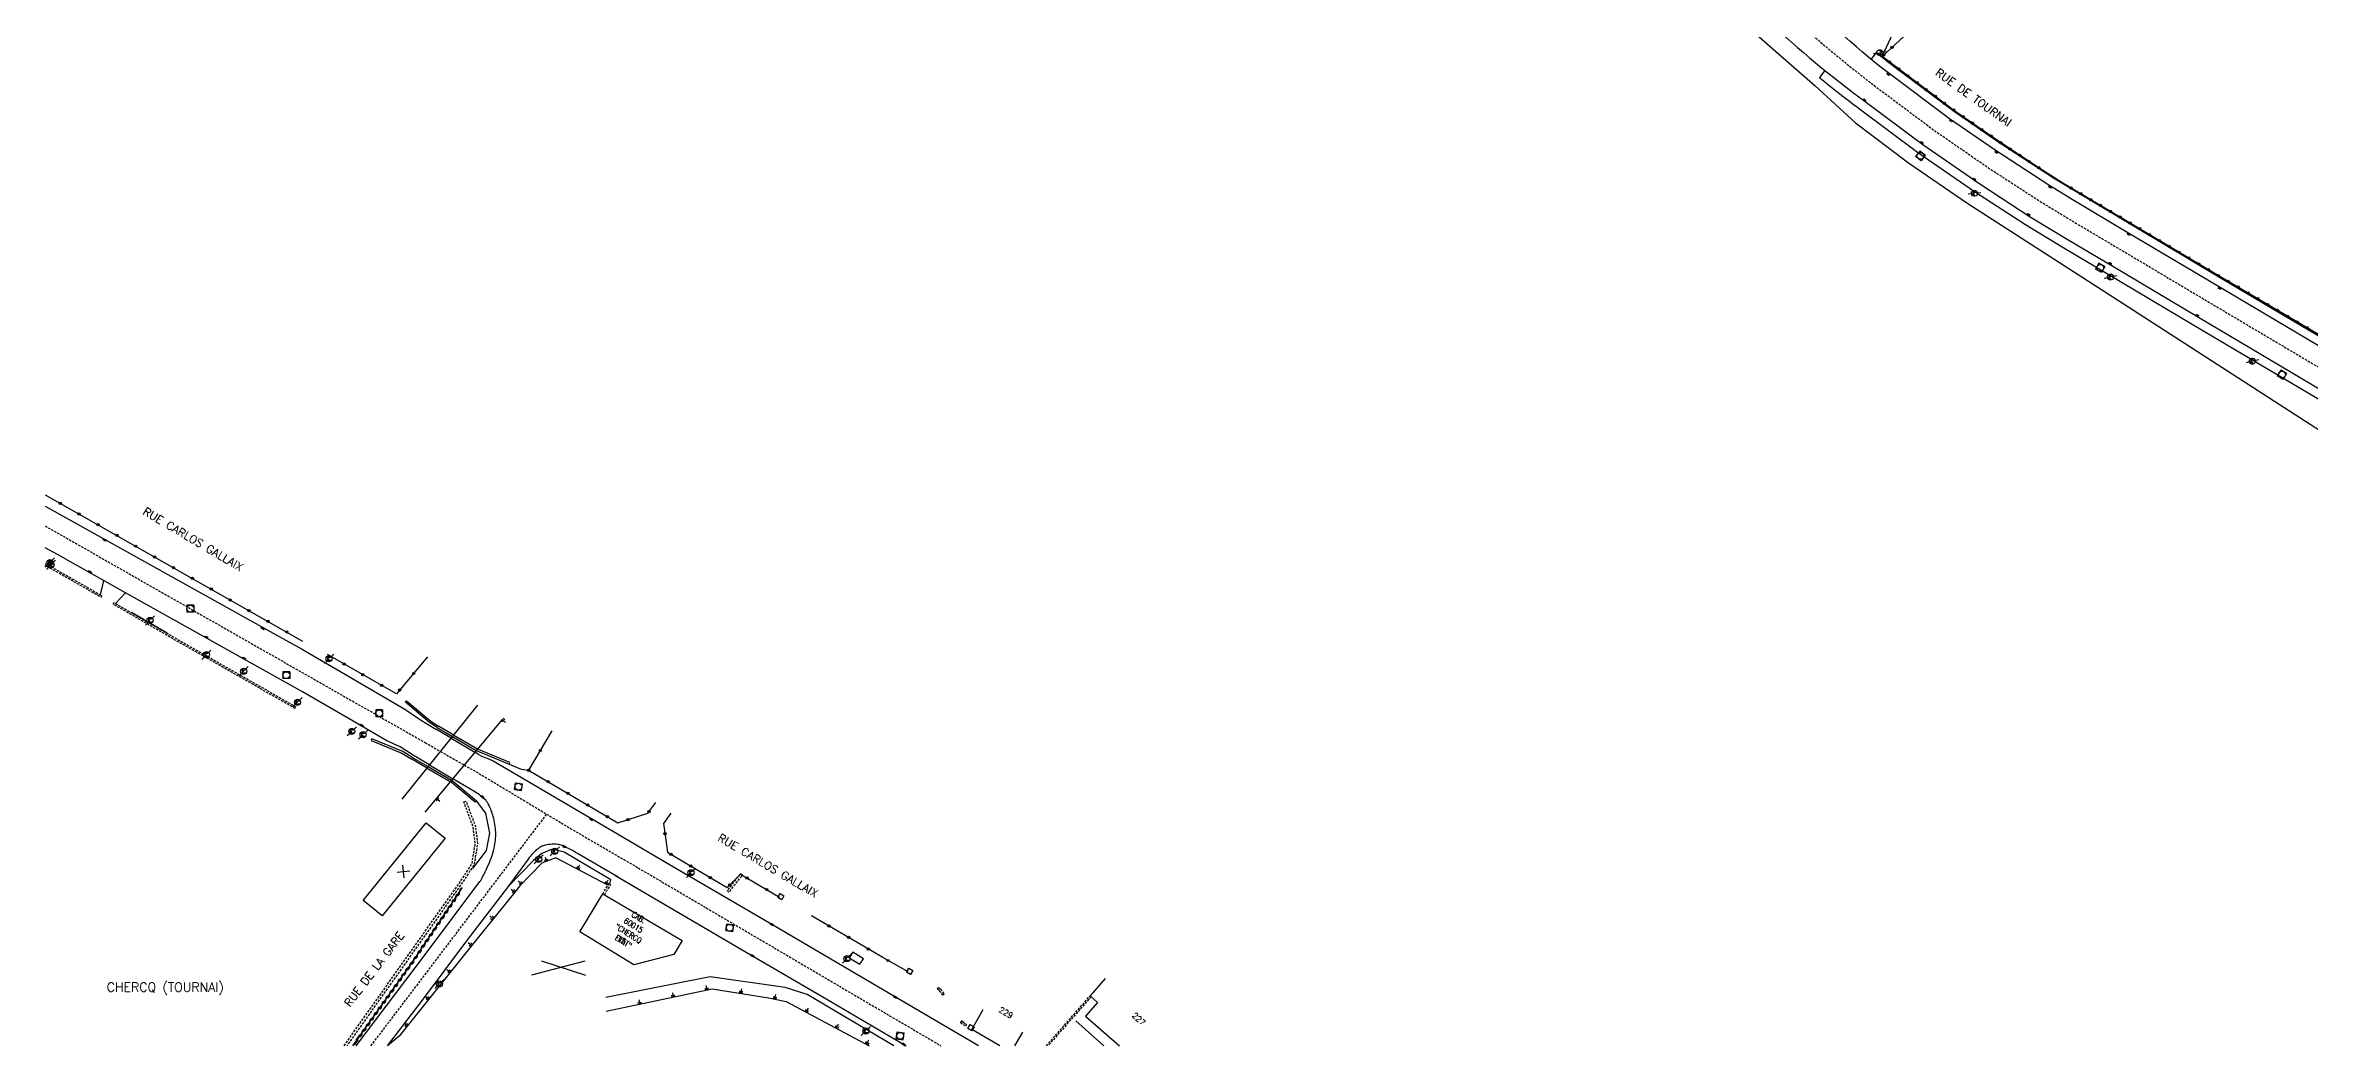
# Model space of a CAD drawing. Header units: millimetres. Extents: x 82000 to 83000, y 142999 to 144000.
# Drawn here: x 82000 to 82495.2, y 143000 to 143218.8 of the extents above; entities that cross this region are included whole.
import ezdxf
from ezdxf.enums import TextEntityAlignment as Align

# ---------------------------------------------------------------- set-up
doc = ezdxf.new("R2010")
doc.units = ezdxf.units.MM
doc.linetypes.add('DASHED', pattern=[0.75, 0.5, -0.25])
doc.layers.get('0').update_dxf_attribs({"linetype": 'CONTINUOUS'})
for name, color, linetype in [('W0001', 6, 'DASHED'), ('W0008', 7, 'CONTINUOUS'), ('W0100', 7, 'CONTINUOUS'), ('W0112', 1, 'DASHED'), ('W0120', 7, 'CONTINUOUS'), ('W0211', 2, 'CONTINUOUS'), ('W0310', 3, 'CONTINUOUS'), ('W0322', 7, 'CONTINUOUS'), ('W0330', 7, 'CONTINUOUS'), ('W0334', 7, 'CONTINUOUS'), ('W0400', 7, 'CONTINUOUS'), ('W0420', 7, 'CONTINUOUS'), ('W0471', 7, 'CONTINUOUS'), ('W0980', 7, 'CONTINUOUS'), ('W0984', 7, 'CONTINUOUS'), ('W0989', 7, 'CONTINUOUS'), ('W0991', 7, 'CONTINUOUS')]:
    doc.layers.add(name, color=color, linetype=linetype)
doc.styles.get("Standard").update_dxf_attribs({"font": 'romans.shx', "width": 0.85})

# ---------------------------------------------------------------- blocks, each defined once
blk = doc.blocks.new('T400')
for p, q in [((-0.15, 0.3), (0.15, 0.3)), ((-0.15, -0.25), (-0.15, 0.3)), ((-0.15, 0.15), (0.15, 0.15)), ((-0.15, 0), (0.15, 0)), ((0.15, 0.3), (0.15, -0.25)), ((-0.15, -0.15), (0.15, -0.15)), ((-0.15, -0.25), (-0.15, -0.3)), ((-0.15, -0.3), (0.15, -0.3)), ((0.15, -0.3), (0.15, -0.25))]:
    blk.add_line(p, q)
blk = doc.blocks.new('T420')
for p, q in [((0.75, 0.75), (-0.75, 0.75)), ((-0.75, 0.75), (-0.75, -0.75)), ((0.75, 0.75), (0.75, -0.75)), ((0.75, -0.75), (-0.75, -0.75))]:
    blk.add_line(p, q)
blk.add_ellipse((0, 0), major_axis=(-0.53, 0.53), ratio=1, start_param=3.926991, end_param=10.210176)
blk = doc.blocks.new('T471')
for p, q in [((-0.333334, 0.333334), (-0.333334, -0.333334)), ((-0.333334, 0.333334), (0.333334, 0.333334)), ((-0.333334, 0), (0, 0)), ((0.500001, 0.500001), (1.000002, 1.000002)), ((-0.500001, -0.500001), (-1.000002, -1.000002)), ((-0.333334, -0.333334), (0.333334, -0.333334))]:
    blk.add_line(p, q)
blk.add_ellipse((0, 0), major_axis=(0.471405, 0.471405), ratio=1, start_param=5.4977871438, end_param=11.780972451)
blk = doc.blocks.new('t322o')
at = {"color": 0, "linetype": 'Continuous'}
for radius in [0.25, 0.15]:
    blk.add_circle((0, 0), radius, dxfattribs=at)
blk = doc.blocks.new('t112o')
at = {"color": 0, "linetype": 'Continuous'}
for p, q in [((-0.5, 0.5), (0.5, 0.5)), ((-0.5, -0.5), (-0.5, 0.5)), ((0.5, 0.5), (0.5, -0.5)), ((0.5, -0.5), (-0.5, -0.5))]:
    blk.add_line(p, q, dxfattribs=at)
blk = doc.blocks.new('t211o')
at = {"color": 0, "linetype": 'Continuous'}
for p, q in [((-0.29, 0.5), (-0.29, 0)), ((0, 1), (0, 0)), ((0.29, 0.5), (0.29, 0))]:
    blk.add_line(p, q, dxfattribs=at)
blk = doc.blocks.new('t991o')
at = {"color": 0, "linetype": 'Continuous'}
for p, q in [((-1, 1), (1, -1)), ((-1, -1), (1, 1))]:
    blk.add_line(p, q, dxfattribs=at)
blk = doc.blocks.new('t310o')
at = {"color": 0, "linetype": 'Continuous'}
for centre, start, end in [((-0.5, 0.38), 216.8699, 323.1304), ((0.5, -0.37), 36.8699, 143.1303)]:
    blk.add_arc(centre, 0.625, start, end, dxfattribs=at)

msp = doc.modelspace()

# ---------------------------------------------------------------- linework, layer by layer
at = {"layer": 'W0001', "flags": 128}
msp.add_lwpolyline([(82255.94, 143353.69), (82276.17, 143334.18), (82286.6, 143323.16), (82291.43, 143318.02, 0.016263), (82294.17, 143315.6, 0.051834), (82301.5, 143310.27, 0.018295), (82306.36, 143307.71), (82330.37, 143296.9, -0.041132), (82336.57, 143293.53, -0.123645), (82340.11, 143289.5), (82341.47, 143286.93), (82341.47, 143286.93, 0.040018), (82355.34, 143256.72, 0.002658), (82356.07, 143255.31, 0.064523), (82370.69, 143236.03, 0.038795), (82400.31, 143209.75), (82412.89, 143200.35), (82425.21, 143191.83), (82436.17, 143184.72), (82444.14, 143179.86), (82454.17, 143173.93), (82472.87, 143162.79), (82515.76, 143137.36), (82533.05, 143127.09, -0.011174), (82563.49, 143108.14, -0.006666), (82575.67, 143099.95, -0.017197), (82604.36, 143078.88, -0.01303), (82631.07, 143056.55), (82640.6, 143048.31), (82658.81, 143032.54), (82677.77, 143016.13), (82696.39, 143000)], format="xyb", dxfattribs=at)
for points in [[(82000, 143113.67), (82000.8, 143113.24), (82083.05, 143066.32)], [(82083.05, 143066.32), (82086.43, 143064.37)], [(82086.43, 143064.37), (82091.59, 143061.41)], [(82091.59, 143061.41), (82095.81, 143058.98), (82114.45, 143047.75), (82130.31, 143038.52), (82176.05, 143011.61), (82195.85, 143000)], [(82071.22, 143000), (82075.49, 143005.59), (82109.65, 143050.64)]]:
    msp.add_lwpolyline(points, dxfattribs=at)
at = {"layer": 'W0008'}
for points in [[(82517.82, 143140.81), (82475.21, 143166.04), (82455.39, 143177.85), (82443.56, 143184.89), (82438.13, 143188.23), (82426.35, 143195.89), (82416.36, 143202.78), (82402.87, 143212.87, -0.041537), (82381.88, 143232.23)], [(82376.77, 143224.08, 0.027267), (82397.92, 143206.54), (82410.55, 143197.1), (82422.99, 143188.51), (82434.04, 143181.33), (82442.08, 143176.43), (82452.13, 143170.49), (82470.82, 143159.35), (82513.71, 143133.93)], [(82204.04, 143000), (82186.8, 143010.11), (82159.76, 143025.98), (82136.98, 143039.27), (82122.64, 143047.71), (82097.92, 143062.26), (82097.19, 143062.58, 0.004982), (82096.81, 143062.75, 0.00622), (82095.6, 143063.22, -0.031623), (82095.37, 143063.33, -0.021334), (82094.99, 143063.55, 0.01118), (82094.28, 143064), (82093.92, 143064.21)]]:
    msp.add_lwpolyline(points, format="xyb", dxfattribs=at)
at = {"layer": 'W0008', "flags": 128}
for points in [[(82000, 143118.06), (82050.46, 143089.87), (82055.99, 143086.81), (82066.17, 143080.94), (82078.64, 143073.61), (82082.02, 143071.27), (82085.4, 143069.22)], [(82080.69, 143063.4), (82077.57, 143065.35), (82074.67, 143066.66), (82066.46, 143071.5), (82056.24, 143077.42), (82017.56, 143099.05), (82002.66, 143107.43), (82000, 143108.91)], [(82012.05, 143098.65), (82012.78, 143101.74)], [(82017.56, 143099.05), (82015.38, 143096.75)], [(82088.75, 143067.25), (82093.92, 143064.21)], [(82084.03, 143061.41), (82080.69, 143063.4)], [(82084.03, 143061.41), (82089.08, 143058.41)], [(82225.31, 143005.41), (82231.5, 143000)]]:
    msp.add_lwpolyline(points, dxfattribs=at)
at = {"layer": 'W0008'}
for points in [[(82088.75, 143067.25), (82085.4, 143069.22)], [(82124.57, 143037.29), (82152.39, 143020.98), (82172.11, 143009.43), (82188.21, 143000)]]:
    msp.add_lwpolyline(points, dxfattribs=at)
at = {"layer": 'W0008', "flags": 128}
for points in [[(82067.97, 143000), (82083.17, 143020.01), (82095.04, 143035.89, 0.04025), (82095.39, 143036.44, 0.009339), (82096.64, 143038.96, 0.052288), (82098.14, 143043.21, 0.067086), (82098.49, 143046.72, 0.031819), (82098.33, 143048.38, 0.029397), (82097.94, 143050.14, 0.038885), (82097, 143052.67, 0.086611), (82096.3, 143053.68, 0.030596), (82095.19, 143054.67, 0.033155), (82094.05, 143055.45), (82089.08, 143058.41)], [(82125.27, 143036.87), (82116.38, 143042.06, 0.014472), (82114.69, 143042.98, 0.014975), (82113.01, 143043.77, 0.075472), (82112.07, 143044.02, 0.045458), (82110.47, 143044.05, 0.06427), (82108.89, 143043.73, 0.086656), (82107.84, 143043.15, 0.031685), (82106.6, 143042.02, 0.034338), (82105.6, 143040.83), (82101.18, 143034.8), (82092.12, 143022.96), (82082.61, 143010.24), (82074.76, 143000)]]:
    msp.add_lwpolyline(points, format="xyb", dxfattribs=at)
at = {"layer": 'W0100', "flags": 128}
for points in [[(82026.62, 143090.26), (82018.86, 143094.76)], [(82128.73, 143017.73), (82116.86, 143024.94), (82121.88, 143033.21), (82139.23, 143022.99), (82137.44, 143019.97), (82128.73, 143017.73)], [(82208.74, 143000), (82202.58, 143003.56), (82205.05, 143007.9)], [(82213.65, 143002.95), (82211.93, 143000)]]:
    msp.add_lwpolyline(points, dxfattribs=at)
for points in [[(82083.3, 143048.76), (82087.46, 143045.43), (82073.67, 143028.42), (82069.79, 143031.57), (82069.54, 143031.78)], [(82175.81, 143019.21), (82178.14, 143017.81), (82178.88, 143019.04), (82176.56, 143020.44)]]:
    msp.add_lwpolyline(points, close=True, dxfattribs=at)
at = {"layer": 'W0100'}
msp.add_lwpolyline([(82231.75, 143014.68), (82228.46, 143010.92), (82230.1, 143009.48), (82227.47, 143006.47), (82234.86, 143000)], dxfattribs=at)
at = {"layer": 'W0112', "flags": 128}
for points in [[(82000, 143105.51), (82000.19, 143105.4), (82012.38, 143098.45), (82012.18, 143098.11), (82000, 143105.05)], [(82065.33, 143000), (82090.88, 143036.08), (82093.32, 143039.82), (82094, 143044.26), (82093.56, 143047.86), (82091.53, 143053.32)], [(82091.53, 143053.32), (82092, 143053.5), (82094.05, 143047.98), (82094.5, 143044.25), (82093.79, 143039.64), (82091.29, 143035.8), (82065.95, 143000)], [(82121.9, 143033.2), (82123.27, 143035.52), (82123.61, 143035.32), (82122.25, 143032.99)], [(82218.91, 143000), (82228.46, 143010.92)], [(82228.68, 143010.72), (82219.3, 143000)]]:
    msp.add_lwpolyline(points, dxfattribs=at)
for points in [[(82014.87, 143096.57), (82015.07, 143096.91), (82027.88, 143089.49), (82054.77, 143074.15), (82054.57, 143073.8), (82027.68, 143089.15)], [(82149.09, 143033.92), (82149.52, 143033.6), (82152.44, 143037.3), (82152.01, 143037.63)]]:
    msp.add_lwpolyline(points, close=True, dxfattribs=at)
at = {"layer": 'W0112'}
for points in [[(82195.3, 143012.73), (82195.8, 143012.44), (82196.59, 143011.27), (82196.26, 143011.05), (82195.52, 143012.14), (82195.1, 143012.38)], [(82200.46, 143005.44), (82200.69, 143005.11), (82201.41, 143004.7), (82201.21, 143004.35), (82200.41, 143004.81), (82200.13, 143005.22)]]:
    msp.add_lwpolyline(points, close=True, dxfattribs=at)
at = {"layer": 'W0120', "flags": 128}
for points in [[(82078.01, 143053.96), (82094.6, 143074.47)], [(82085.7, 143069.6), (82084.03, 143070.67), (82078.76, 143075.17), (82079.02, 143075.47), (82084.27, 143070.99), (82085.95, 143069.91)], [(82099.89, 143071.37), (82082.98, 143051.09)], [(82080.37, 143063.01), (82078.18, 143064.38), (82071.42, 143067.14), (82071.27, 143066.77), (82077.99, 143064.02), (82080.12, 143062.7)], [(82089.06, 143067.63), (82094.25, 143064.6)], [(82089.32, 143067.94), (82094.51, 143064.91)], [(82083.49, 143060.74), (82088.56, 143057.78)], [(82083.74, 143061.05), (82088.82, 143058.1)]]:
    msp.add_lwpolyline(points, dxfattribs=at)
at = {"layer": 'W0120'}
for points in [[(82085.7, 143069.6), (82089.06, 143067.63)], [(82089.32, 143067.94), (82085.95, 143069.91)], [(82094.25, 143064.6), (82094.57, 143064.41), (82101.41, 143061.6), (82101.57, 143061.97), (82094.75, 143064.77), (82094.51, 143064.91)], [(82083.49, 143060.74), (82080.12, 143062.7)], [(82080.37, 143063.01), (82083.74, 143061.05)], [(82088.82, 143058.1), (82088.97, 143058.01), (82094.27, 143053.57), (82094.02, 143053.26), (82088.74, 143057.68), (82088.56, 143057.78)]]:
    msp.add_lwpolyline(points, dxfattribs=at)
at = {"layer": 'W0211'}
for points in [[(82401.64, 143216.37), (82404, 143221.39), (82395.04, 143250.19), (82393.02, 143254.85)], [(82123.03, 143035.11), (82111.66, 143041.1), (82108.59, 143039.96), (82103.78, 143034.97), (82102.67, 143033.6), (82093.42, 143022.17), (82077.39, 143002.1), (82074.86, 143000)], [(82185.58, 143000), (82166.62, 143011.17), (82161.8, 143012.76), (82145.35, 143015.05), (82122.57, 143010.57)], [(82122.64, 143007.53), (82145.85, 143012.42), (82158.11, 143010.5), (82161.99, 143009.66), (82180.17, 143000)]]:
    msp.add_lwpolyline(points, dxfattribs=at)
at = {"layer": 'W0211', "flags": 128}
for points in [[(82101.41, 143061.6), (82104.06, 143060.48), (82105.69, 143060.27)], [(82093.49, 143038.78), (82096.48, 143042.73), (82097.2, 143046.51), (82096.31, 143050.87), (82094.27, 143053.57)], [(82123.44, 143035.42), (82123.7, 143036.28), (82113.44, 143042.36), (82110.87, 143043.02), (82108.57, 143042.05), (82106.76, 143040.5), (82101.18, 143034.8)]]:
    msp.add_lwpolyline(points, dxfattribs=at)
at = {"layer": 'W0310'}
msp.add_lwpolyline([(82067.28, 143000), (82080.44, 143018.48), (82091.24, 143034.58)], dxfattribs=at)
at = {"layer": 'W0322'}
for points in [[(82435.89, 143192.04), (82427.1, 143197.85), (82417.54, 143204.46), (82401.64, 143216.37), (82406.49, 143220.83), (82401.44, 143244.17), (82401.74, 143257.8)], [(82543.26, 143129.25), (82541.39, 143128.7), (82520.88, 143142.34), (82508.85, 143149.59), (82508.35, 143148.91), (82474.26, 143169.01), (82441.14, 143188.71)], [(82110.77, 143068.88), (82105.69, 143060.27), (82125.23, 143048.73), (82131.74, 143050.84), (82133.48, 143053.17)], [(82136.78, 143050.86), (82135.19, 143048.61), (82136.04, 143042.36), (82149.09, 143034.63), (82151.99, 143037.55), (82160.52, 143032.52)], [(82188.65, 143016.17), (82183.17, 143019.28), (82167.54, 143028.43)]]:
    msp.add_lwpolyline(points, dxfattribs=at)
at = {"layer": 'W0322', "flags": 128}
for points in [[(82000, 143120.51), (82056.26, 143088.53)], [(82083.59, 143085.05), (82076.78, 143077), (82061.72, 143085.55)]]:
    msp.add_lwpolyline(points, dxfattribs=at)
at = {"layer": 'W0330'}
msp.add_lwpolyline([(82360.42, 143235.59), (82373.08, 143222.14), (82386.99, 143209.99), (82395.8, 143201.9), (82407.41, 143193.12), (82420.43, 143184.21), (82449.86, 143165.28), (82505.5, 143129.34)], dxfattribs=at)
at = {"layer": 'W0334'}
for points in [[(82389.15, 143213.35), (82387.94, 143211.76, 0.010949), (82396.73, 143204.94), (82409.39, 143195.48), (82421.88, 143186.85), (82432.98, 143179.64), (82441.05, 143174.72), (82451.11, 143168.77), (82469.81, 143157.64), (82512.69, 143132.21), (82529.99, 143121.93, -0.011176), (82560.21, 143103.13, -0.006675), (82572.28, 143095.01, -0.017203), (82600.64, 143074.18, -0.013038), (82627.13, 143052.04), (82636.68, 143043.78), (82654.88, 143028.01), (82673.85, 143011.59), (82687.24, 143000)], [(82399.26, 143215.76), (82400.44, 143217.27, 0.006758), (82404.03, 143214.4), (82417.48, 143204.34), (82427.42, 143197.48), (82439.15, 143189.85), (82444.56, 143186.53), (82456.38, 143179.5), (82476.19, 143167.69), (82518.8, 143142.46), (82525.33, 143138.59, -0.017949)]]:
    msp.add_lwpolyline(points, format="xyb", dxfattribs=at)
msp.add_lwpolyline([(82441.14, 143188.71), (82435.89, 143192.04)], dxfattribs=at)
at = {"layer": 'W0984', "flags": 128}
for points in [[(82106.42, 143015.5), (82118.05, 143018.56)], [(82108.47, 143018.56), (82118.1, 143015.45)]]:
    msp.add_lwpolyline(points, dxfattribs=at)

# ---------------------------------------------------------------- block references
at = {"layer": 'W0112'}
for p, rotation in [((82160.85, 143032.62), 330.7439822414954), ((82188.99, 143016.27), 331.2426766758092), ((82202.41, 143003.94), 330.0705571182445)]:
    msp.add_blockref('t112o', p, dxfattribs=dict(at, rotation=rotation))
at = {"layer": 'W0211'}
for p, rotation in [((82099.89, 143071.37), 230.1726703658974), ((82085.48, 143054.09), 230.1726703658974), ((82109.63, 143040.34), 20.38486195632712), ((82116.38, 143038.62), 332.2371797253641), ((82104.15, 143035.36), 45.99532985595264), ((82122.57, 143035.36), 332.2371797249455), ((82102.67, 143033.6), 51.04107802196081), ((82097.96, 143027.77), 51.04107802180583), ((82093.24, 143021.94), 51.36844577686788), ((82088.56, 143016.08), 51.36844577697912), ((82083.88, 143010.22), 51.36844577714309), ((82129.98, 143009.08), 11.9091827840384), ((82137.32, 143010.62), 11.90918278421296), ((82144.65, 143012.17), 11.90918278396966), ((82152.05, 143011.45), 351.062325984499), ((82159.45, 143010.21), 347.7787802964583), ((82079.2, 143004.36), 51.36844577733082), ((82166.31, 143007.36), 332.0268464722063), ((82172.94, 143003.84), 332.0268464720077), ((82179.56, 143000.32), 332.0268464720434)]:
    msp.add_blockref('t211o', p, dxfattribs=dict(at, rotation=rotation))
at = {"layer": 'W0310'}
for p, rotation in [((82088.08, 143029.86), 56.14368052187699), ((82088.91, 143031.11), 56.14368052187699), ((82089.75, 143032.35), 56.14368052187699), ((82090.58, 143033.6), 56.14368052187699), ((82084.73, 143024.88), 56.14368052187699), ((82085.57, 143026.13), 56.14368052187699), ((82086.41, 143027.37), 56.14368052187699), ((82087.24, 143028.62), 56.14368052187699), ((82081.39, 143019.9), 56.14368052187699), ((82082.23, 143021.14), 56.14368052187699), ((82083.06, 143022.39), 56.14368052187699), ((82083.9, 143023.63), 56.14368052187699), ((82077.95, 143014.98), 54.53927094426403), ((82078.82, 143016.21), 54.53927094426403), ((82079.69, 143017.43), 54.53927094426403), ((82080.56, 143018.65), 56.14368052187699), ((82073.6, 143008.87), 54.53927094426403), ((82074.47, 143010.1), 54.53927094426403), ((82075.34, 143011.32), 54.53927094426403), ((82076.21, 143012.54), 54.53927094426403), ((82077.08, 143013.76), 54.53927094426403), ((82070.12, 143003.99), 54.53927094426403), ((82070.99, 143005.21), 54.53927094426403), ((82071.86, 143006.43), 54.53927094426403), ((82072.73, 143007.65), 54.53927094426403), ((82068.03, 143001.06), 54.53927094426403), ((82068.38, 143001.54), 54.53927094426403), ((82069.25, 143002.77), 54.53927094426403)]:
    msp.add_blockref('t310o', p, dxfattribs=dict(at, rotation=rotation))
at = {"layer": 'W0322'}
for p, rotation in [((82403.83, 143218.39), 42.59369805975778), ((82401.99, 143216.69), 42.59369805975778), ((82403.26, 143215.16), 143.1440031550336), ((82405.26, 143213.66), 143.1440031550336), ((82407.26, 143212.16), 143.1440031550336), ((82409.26, 143210.66), 143.1440031550336), ((82411.26, 143209.16), 143.1440031550336), ((82413.27, 143207.66), 143.1440031550336), ((82415.27, 143206.16), 143.1440031550336), ((82417.27, 143204.66), 143.1440031550336), ((82419.32, 143203.23), 145.3699000732966), ((82421.37, 143201.81), 145.3699000732966), ((82423.43, 143200.39), 145.3699000732966), ((82425.49, 143198.97), 145.3699000732966), ((82427.55, 143197.56), 146.5446701766776), ((82429.64, 143196.18), 146.5446701766776), ((82431.72, 143194.8), 146.5446701766776), ((82433.81, 143193.42), 146.5446701766776), ((82435.89, 143192.04), 146.5446701766776), ((82442.94, 143187.65), 149.2476353905406), ((82445.08, 143186.37), 149.2476353905406), ((82447.23, 143185.09), 149.2476353905406), ((82449.38, 143183.81), 149.2476353905406), ((82451.53, 143182.53), 149.2476353905406), ((82453.68, 143181.25), 149.2476353905406), ((82455.83, 143179.98), 149.2476353905406), ((82457.97, 143178.7), 149.2476353905406), ((82460.12, 143177.42), 149.2476353905406), ((82462.27, 143176.14), 149.2476353905406), ((82464.42, 143174.86), 149.2476353905406), ((82466.57, 143173.58), 149.2476353905406), ((82468.72, 143172.31), 149.2476353905406), ((82470.87, 143171.03), 149.2476353905406), ((82473.01, 143169.75), 149.2476353905406), ((82475.16, 143168.47), 149.4817815341056), ((82477.32, 143167.2), 149.4817815341056), ((82479.47, 143165.94), 149.4817815341056), ((82481.63, 143164.67), 149.4817815341056), ((82483.78, 143163.4), 149.4817815341056), ((82485.93, 143162.13), 149.4817815341056), ((82488.09, 143160.86), 149.4817815341056), ((82490.24, 143159.59), 149.4817815341056), ((82492.39, 143158.32), 149.4817815341056), ((82494.55, 143157.05), 149.4817815341056), ((82003.27, 143118.66), 330.3842826362653), ((82007.39, 143116.31), 330.3842826362653), ((82011.52, 143113.96), 330.3842826362653), ((82015.65, 143111.62), 330.3842826362653), ((82019.78, 143109.27), 330.3842826362653), ((82023.91, 143106.92), 330.3842826362653), ((82028.04, 143104.57), 330.3842826362653), ((82032.17, 143102.23), 330.3842826362653), ((82036.3, 143099.88), 330.3842826362653), ((82040.43, 143097.53), 330.3842826362653), ((82044.56, 143095.18), 330.3842826362653), ((82048.69, 143092.84), 330.3842826362653), ((82052.82, 143090.49), 330.3842826362653), ((82065.3, 143083.52), 150.4179514057772), ((82069.43, 143081.17), 150.4179514057772), ((82073.56, 143078.83), 150.4179514057772), ((82080.53, 143081.42), 229.7565000349601), ((82077.46, 143077.8), 229.7565000349601), ((82108.23, 143064.58), 239.4269612657146), ((82105.69, 143060.27), 239.4269612657146), ((82109.99, 143057.73), 329.4253056167568), ((82114.3, 143055.19), 329.4253056167568), ((82118.6, 143052.64), 329.4253056167568), ((82122.91, 143050.1), 329.4253056167568), ((82127.42, 143049.44), 17.92779800348736), ((82132.02, 143051.2), 53.40236013886477), ((82135.49, 143046.39), 277.7477384194081), ((82136.84, 143041.88), 329.3646218455439), ((82141.14, 143039.34), 329.3646218455439), ((82145.44, 143036.79), 329.3646218455439), ((82149.63, 143035.17), 45.13443386379539), ((82153.41, 143036.71), 329.4800845509906), ((82157.72, 143034.17), 329.4800845509906), ((82171.34, 143026.2), 149.6579250378439), ((82175.66, 143023.68), 149.6579250378439), ((82179.98, 143021.15), 149.6579250378439), ((82184.3, 143018.64), 150.4180823264408)]:
    msp.add_blockref('t322o', p, dxfattribs=dict(at, rotation=rotation))
at = {"layer": 'W0400'}
for p, rotation in [((82402.98, 143212.54), 233.2263212108366), ((82397.76, 143206.85), 51.27340102255661), ((82416.75, 143202.36), 235.3851884852276), ((82410.33, 143197.5), 53.22094701165155), ((82426.64, 143195.48), 236.9596058771766), ((82421.84, 143189.46), 55.3645984252306), ((82438.38, 143187.86), 238.4285441469666), ((82433.66, 143181.79), 57.00681315970765), ((82455.59, 143177.53), 239.2069193115296), ((82451.5, 143171.09), 59.37831949777154), ((82475.45, 143165.72), 239.3663826498646), ((82470.58, 143159.73), 59.23219052758854), ((82012.99, 143110.63), 60.81717658451662), ((82009.74, 143103.62), 240.6879509001012), ((82035.23, 143089.34), 60.78969937776074), ((82047.57, 143091.31), 61.38264895861737), ((82043.45, 143084.74), 240.9143768438696), ((82069.17, 143070.07), 239.4654774064095), ((82095.58, 143054.42), 43.98817690483007), ((82119.39, 143049.55), 60.44990257310155), ((82113.49, 143043.57), 247.6695207792779), ((82158.87, 143026.53), 58.4497924460942), ((82154.58, 143019.7), 239.6383777880181), ((82185.89, 143010.63), 59.97096228307201), ((82187.68, 143000.32), 58.73259906562497)]:
    msp.add_blockref('T400', p, dxfattribs=dict(at, rotation=rotation))
at = {"layer": 'W0420'}
for p, rotation in [((82410.02, 143194.64), 323.2209470116516), ((82449.33, 143170.16), 329.3783194977716), ((82489.08, 143146.78), 329.2321905275886), ((82103.47, 143056.67), 171.8696827201751), ((82149.68, 143025.81), 171.8696827201751), ((82186.93, 143002.16), 171.8696827201751)]:
    msp.add_blockref('T420', p, dxfattribs=dict(at, rotation=rotation))
for p in [(82031.71, 143095.59), (82052.7, 143081.05), (82073, 143072.7)]:
    msp.add_blockref('T420', p, dxfattribs=at)
at = {"layer": 'W0471'}
for p, rotation in [((82401.15, 143217.22), 145.3851884852276), ((82421.85, 143186.46), 323.2209470116516), ((82451.59, 143168.15), 329.3783194977716), ((82482.63, 143149.76), 329.2321905275886)]:
    msp.add_blockref('T471', p, dxfattribs=dict(at, rotation=rotation))
for p in [(82001, 143105.7), (82001.25, 143105.19), (82022.89, 143093.03), (82035.21, 143085.52), (82062.07, 143084.64), (82043.38, 143081.92), (82055.15, 143075.14), (82067.03, 143068.76), (82069.5, 143068.03), (82107.9, 143040.79), (82111.41, 143042.53), (82141.2, 143037.83), (82175.3, 143019.07), (82086.16, 143013.51), (82179.43, 143003.23)]:
    msp.add_blockref('T471', p, dxfattribs=at)
at = {"layer": 'W0991', "rotation": 50.96288599957407}
msp.add_blockref('t991o', (82078.34, 143038.11), dxfattribs=at)

# ---------------------------------------------------------------- texts
at = {"layer": 'W0980'}
msp.add_text('CHERCQ (TOURNAI)', height=2, dxfattribs=at).set_placement((82026.25, 143012.67), align=Align.MIDDLE)
at = {"layer": 'W0984', "insert": (82128.08, 143025.43), "char_height": 1.25, "width": 1, "attachment_point": 5, "rotation": 328}
msp.add_mtext('CAB. 60015\\P"CHERCQ ETAT" ', dxfattribs=at)
at = {"layer": 'W0989'}
for s, rotation, p in [('RUE DE TOURNAI', 324.2675, (82421.64, 143207.45)), ('RUE CARLOS GALLAIX', 329.49, (82032.34, 143110.79)), ('RUE CARLOS GALLAIX', 329.49, (82158.04, 143039.41)), ('RUE DE LA GARE', 52.686, (82071.91, 143016.74))]:
    msp.add_text(s, height=1.75, rotation=rotation, dxfattribs=at).set_placement(p, align=Align.MIDDLE)
at = {"layer": 'W0991'}
for s, rotation, p in [('15', 329.85, (82126.01, 143023.11)), ('229', 329.238, (82210.08, 143007.23)), ('227', 316.17, (82239.12, 143005.86))]:
    msp.add_text(s, height=1.25, rotation=rotation, dxfattribs=at).set_placement(p, align=Align.MIDDLE)

doc.saveas('drawing.dxf')
